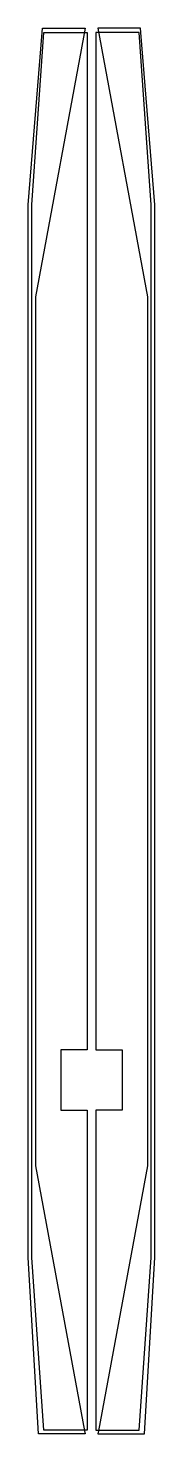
# Model space of a CAD drawing. Extents: x 674 to 779, y 970 to 2134.
import ezdxf

# ---------------------------------------------------------------- set-up
doc = ezdxf.new("R2010")
doc.units = 0
doc.header["$MEASUREMENT"] = 0
doc.layers.get('0').update_dxf_attribs({"linetype": 'CONTINUOUS'})

msp = doc.modelspace()

# ---------------------------------------------------------------- linework, layer by layer
for points in [[(721.3, 2134.3), (680, 1911.8), (680, 1191.8), (720.7, 972.3), (721.2, 969.7), (682.6, 969.7), (673.9, 1115.8), (673.9, 1987.8), (685.5, 2130.8), (685.8, 2134.3)], [(731.8, 2134.3), (773, 1911.8), (773, 1191.8), (732.3, 972.3), (731.9, 969.7), (770.4, 969.7), (779.1, 1115.8), (779.1, 1987.8), (767.5, 2130.8), (767.2, 2134.3)], [(723, 2130.8), (723, 1287.8), (701, 1287.8), (701, 1237.8), (723, 1237.8), (723, 972.8), (687, 972.8), (677, 1115.8), (677, 1987.8), (687, 2130.8)], [(730, 2130.8), (730, 1287.8), (752, 1287.8), (752, 1237.8), (730, 1237.8), (730, 972.8), (766, 972.8), (776, 1115.8), (776, 1987.8), (766, 2130.8)]]:
    msp.add_lwpolyline(points, close=True)

doc.saveas('drawing.dxf')
